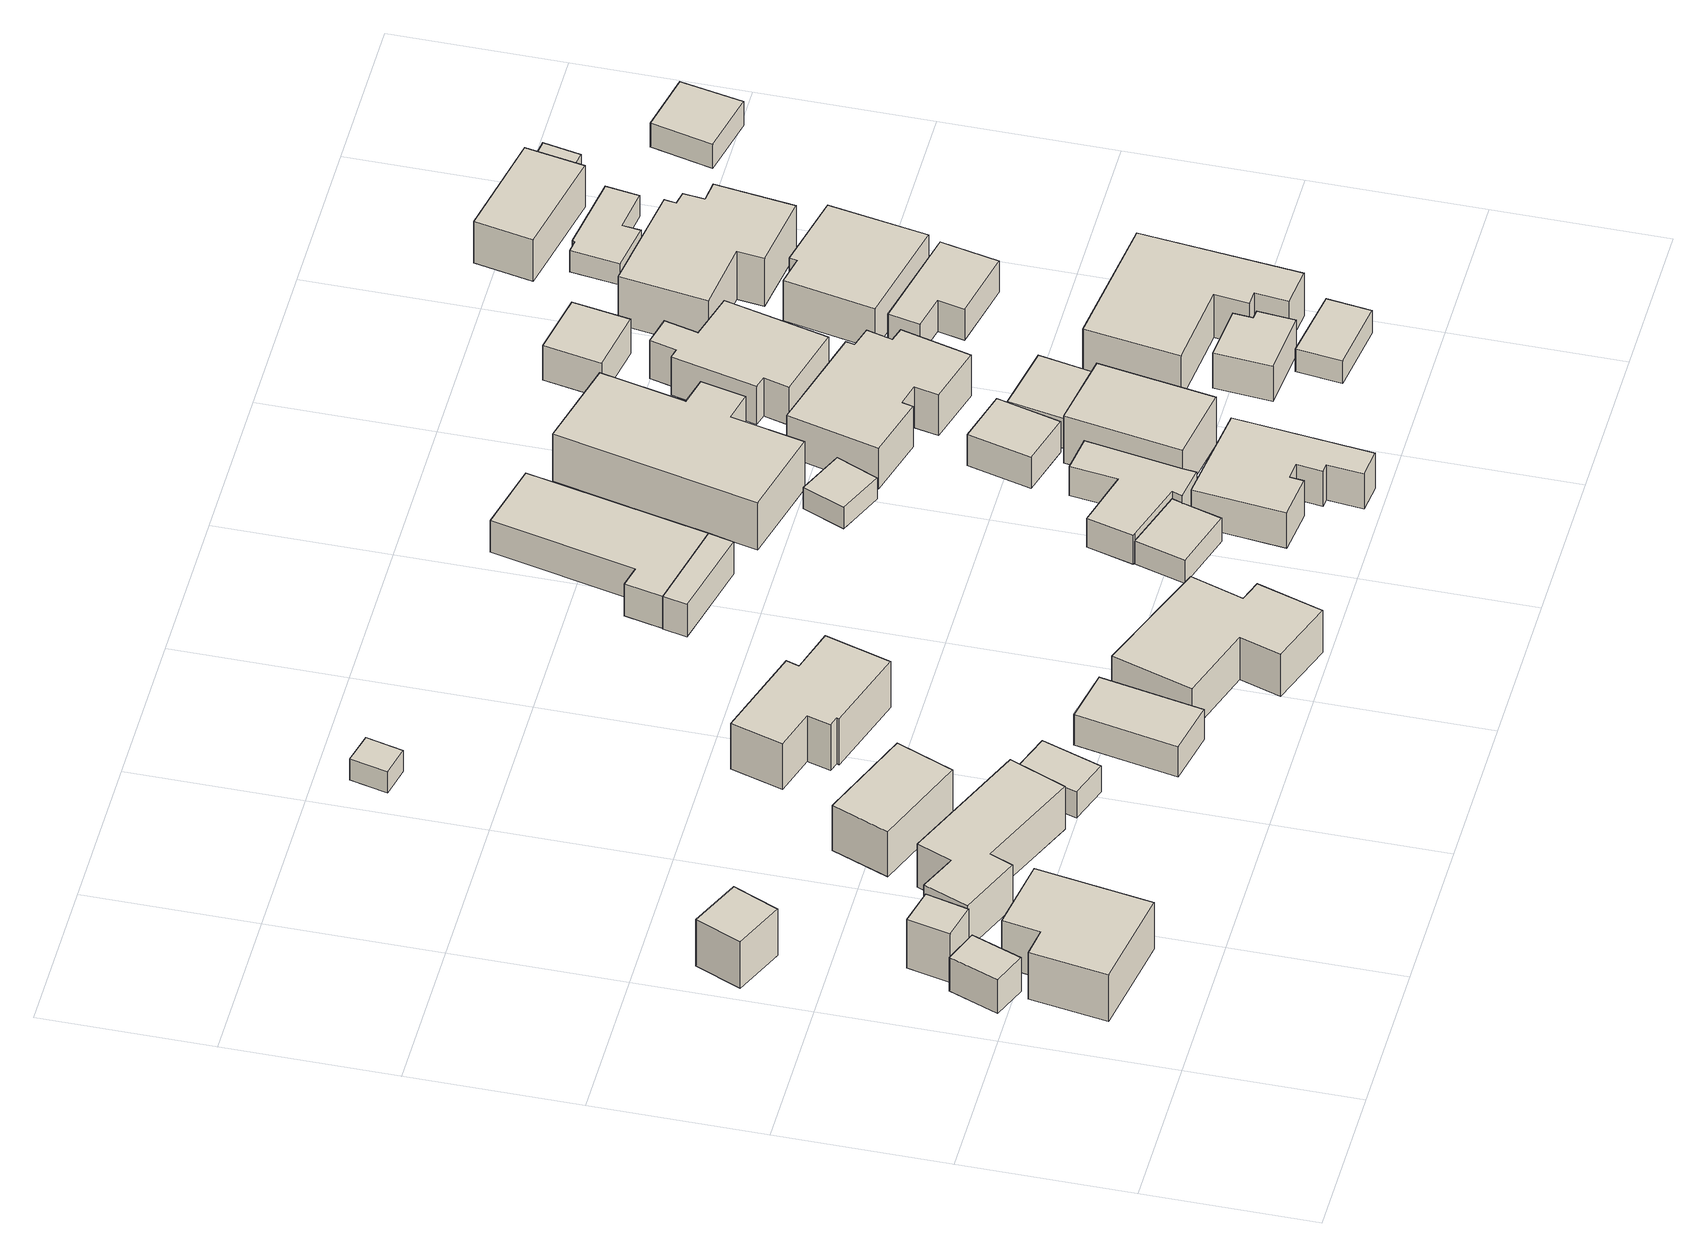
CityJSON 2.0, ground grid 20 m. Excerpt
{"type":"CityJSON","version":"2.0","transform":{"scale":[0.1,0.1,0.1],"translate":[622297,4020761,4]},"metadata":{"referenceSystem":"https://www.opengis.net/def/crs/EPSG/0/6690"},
"CityObjects":{
"building1":{"type":"Building","attributes":{"class":"3001","usage":"411","measuredHeight":5.2,"storeysAboveGround":1,"RiverFloodingRiskAttribute.description":"1","RiverFloodingRiskAttribute.rank":"2","RiverFloodingRiskAttribute.depth":2.83,"RiverFloodingRiskAttribute.adminType":"2","RiverFloodingRiskAttribute.scale":"2","RiverFloodingRiskAttribute.duration":8.5,"BuildingDetailAttribute.buildingStructureType":"601","BuildingDetailAttribute.buildingStructureOrgType":"1","BuildingDetailAttribute.urbanPlanType":"21","BuildingDetailAttribute.districtsAndZonesType":"5","BuildingDetailAttribute.landUseType":"211","BuildingDetailAttribute.orgUsage":"6","BuildingDetailAttribute.specifiedBuildingCoverageRate":60,"BuildingDetailAttribute.specifiedFloorAreaRate":200,"BuildingDetailAttribute.surveyYear":2023,"BuildingIDAttribute.prefecture":"17","BuildingIDAttribute.city":"17206"},"geometry":[{"type":"Solid","lod":"1","boundaries":[[[[0,1,2,3]],[[2,4,5,3]],[[1,6,4,2]],[[0,7,6,1]],[[3,5,7,0]],[[4,6,7,5]]]]}]},
"building2":{"type":"Building","attributes":{"class":"3001","usage":"461","measuredHeight":8.1,"storeysAboveGround":2,"RiverFloodingRiskAttribute.description":"1","RiverFloodingRiskAttribute.rank":"2","RiverFloodingRiskAttribute.depth":2.77,"RiverFloodingRiskAttribute.adminType":"2","RiverFloodingRiskAttribute.scale":"2","RiverFloodingRiskAttribute.duration":8.5,"BuildingDetailAttribute.buildingStructureType":"611","BuildingDetailAttribute.buildingStructureOrgType":"Null","BuildingDetailAttribute.urbanPlanType":"21","BuildingDetailAttribute.districtsAndZonesType":"5","BuildingDetailAttribute.landUseType":"211","BuildingDetailAttribute.orgUsage":"Null","BuildingDetailAttribute.specifiedBuildingCoverageRate":60,"BuildingDetailAttribute.specifiedFloorAreaRate":200,"BuildingDetailAttribute.surveyYear":2023,"BuildingIDAttribute.prefecture":"17","BuildingIDAttribute.city":"17206"},"geometry":[{"type":"Solid","lod":"1","boundaries":[[[[8,9,10,11,12,13]],[[12,14,15,13]],[[11,16,14,12]],[[10,17,16,11]],[[9,18,17,10]],[[8,19,18,9]],[[13,15,19,8]],[[14,16,17,18,19,15]]]]}]},
"building3":{"type":"Building","attributes":{"class":"3001","usage":"461","measuredHeight":7.1,"storeysAboveGround":9999,"RiverFloodingRiskAttribute.description":"1","RiverFloodingRiskAttribute.rank":"2","RiverFloodingRiskAttribute.depth":2.68,"RiverFloodingRiskAttribute.adminType":"2","RiverFloodingRiskAttribute.scale":"2","RiverFloodingRiskAttribute.duration":6.42,"BuildingDetailAttribute.buildingStructureType":"611","BuildingDetailAttribute.buildingStructureOrgType":"Null","BuildingDetailAttribute.urbanPlanType":"21","BuildingDetailAttribute.districtsAndZonesType":"5","BuildingDetailAttribute.landUseType":"211","BuildingDetailAttribute.orgUsage":"Null","BuildingDetailAttribute.specifiedBuildingCoverageRate":60,"BuildingDetailAttribute.specifiedFloorAreaRate":200,"BuildingDetailAttribute.surveyYear":2023,"BuildingIDAttribute.prefecture":"17","BuildingIDAttribute.city":"17206"},"geometry":[{"type":"Solid","lod":"1","boundaries":[[[[20,21,22,23]],[[22,24,25,23]],[[21,26,24,22]],[[20,27,26,21]],[[23,25,27,20]],[[24,26,27,25]]]]}]},
"building4":{"type":"Building","attributes":{"class":"3001","usage":"461","measuredHeight":6.9,"storeysAboveGround":2,"RiverFloodingRiskAttribute.description":"1","RiverFloodingRiskAttribute.rank":"2","RiverFloodingRiskAttribute.depth":1.82,"RiverFloodingRiskAttribute.adminType":"2","RiverFloodingRiskAttribute.scale":"2","RiverFloodingRiskAttribute.duration":6.42,"BuildingDetailAttribute.buildingStructureType":"611","BuildingDetailAttribute.buildingStructureOrgType":"Null","BuildingDetailAttribute.urbanPlanType":"21","BuildingDetailAttribute.districtsAndZonesType":"5","BuildingDetailAttribute.landUseType":"211","BuildingDetailAttribute.orgUsage":"Null","BuildingDetailAttribute.specifiedBuildingCoverageRate":60,"BuildingDetailAttribute.specifiedFloorAreaRate":200,"BuildingDetailAttribute.surveyYear":2023,"BuildingIDAttribute.prefecture":"17","BuildingIDAttribute.city":"17206"},"geometry":[{"type":"Solid","lod":"1","boundaries":[[[[28,29,30,31]],[[30,32,33,31]],[[29,34,32,30]],[[28,35,34,29]],[[31,33,35,28]],[[32,34,35,33]]]]}]},
"building5":{"type":"Building","attributes":{"class":"3001","usage":"411","measuredHeight":7.8,"storeysAboveGround":9999,"RiverFloodingRiskAttribute.description":"1","RiverFloodingRiskAttribute.rank":"2","RiverFloodingRiskAttribute.depth":2.37,"RiverFloodingRiskAttribute.adminType":"2","RiverFloodingRiskAttribute.scale":"2","RiverFloodingRiskAttribute.duration":8,"BuildingDetailAttribute.buildingStructureType":"611","BuildingDetailAttribute.buildingStructureOrgType":"Null","BuildingDetailAttribute.urbanPlanType":"21","BuildingDetailAttribute.districtsAndZonesType":"5","BuildingDetailAttribute.landUseType":"211","BuildingDetailAttribute.orgUsage":"6","BuildingDetailAttribute.specifiedBuildingCoverageRate":60,"BuildingDetailAttribute.specifiedFloorAreaRate":200,"BuildingDetailAttribute.surveyYear":2023,"BuildingIDAttribute.prefecture":"17","BuildingIDAttribute.city":"17206"},"geometry":[{"type":"Solid","lod":"1","boundaries":[[[[36,37,38,39,40,41,42,43]],[[42,44,45,43]],[[41,46,44,42]],[[40,47,46,41]],[[39,48,47,40]],[[38,49,48,39]],[[37,50,49,38]],[[36,51,50,37]],[[43,45,51,36]],[[44,46,47,48,49,50,51,45]]]]}]},
"building6":{"type":"Building","attributes":{"class":"3001","usage":"411","measuredHeight":8.3,"storeysAboveGround":2,"RiverFloodingRiskAttribute.description":"1","RiverFloodingRiskAttribute.rank":"2","RiverFloodingRiskAttribute.depth":1.77,"RiverFloodingRiskAttribute.adminType":"2","RiverFloodingRiskAttribute.scale":"2","RiverFloodingRiskAttribute.duration":6.42,"BuildingDetailAttribute.buildingStructureType":"611","BuildingDetailAttribute.buildingStructureOrgType":"Null","BuildingDetailAttribute.urbanPlanType":"21","BuildingDetailAttribute.districtsAndZonesType":"5","BuildingDetailAttribute.landUseType":"211","BuildingDetailAttribute.orgUsage":"6","BuildingDetailAttribute.specifiedBuildingCoverageRate":60,"BuildingDetailAttribute.specifiedFloorAreaRate":200,"BuildingDetailAttribute.surveyYear":2023,"BuildingIDAttribute.prefecture":"17","BuildingIDAttribute.city":"17206"},"geometry":[{"type":"Solid","lod":"1","boundaries":[[[[52,53,54,55]],[[54,56,57,55]],[[53,58,56,54]],[[52,59,58,53]],[[55,57,59,52]],[[56,58,59,57]]]]}]},
"building7":{"type":"Building","attributes":{"class":"3001","usage":"461","measuredHeight":4,"storeysAboveGround":9999,"RiverFloodingRiskAttribute.description":"1","RiverFloodingRiskAttribute.rank":"2","RiverFloodingRiskAttribute.depth":2.36,"RiverFloodingRiskAttribute.adminType":"2","RiverFloodingRiskAttribute.scale":"2","RiverFloodingRiskAttribute.duration":8,"BuildingDetailAttribute.buildingStructureType":"611","BuildingDetailAttribute.buildingStructureOrgType":"Null","BuildingDetailAttribute.urbanPlanType":"21","BuildingDetailAttribute.districtsAndZonesType":"5","BuildingDetailAttribute.landUseType":"211","BuildingDetailAttribute.orgUsage":"Null","BuildingDetailAttribute.specifiedBuildingCoverageRate":60,"BuildingDetailAttribute.specifiedFloorAreaRate":200,"BuildingDetailAttribute.surveyYear":2023,"BuildingIDAttribute.prefecture":"17","BuildingIDAttribute.city":"17206"},"geometry":[{"type":"Solid","lod":"1","boundaries":[[[[60,61,62,63,64,65]],[[64,66,67,65]],[[63,68,66,64]],[[62,69,68,63]],[[61,70,69,62]],[[60,71,70,61]],[[65,67,71,60]],[[66,68,69,70,71,67]]]]}]},
"building8":{"type":"Building","attributes":{"class":"3003","usage":"461","measuredHeight":-9999,"storeysAboveGround":9999,"BuildingDetailAttribute.buildingStructureType":"611","BuildingDetailAttribute.buildingStructureOrgType":"Null","BuildingDetailAttribute.urbanPlanType":"21","BuildingDetailAttribute.districtsAndZonesType":"5","BuildingDetailAttribute.landUseType":"214","BuildingDetailAttribute.orgUsage":"Null","BuildingDetailAttribute.specifiedBuildingCoverageRate":60,"BuildingDetailAttribute.specifiedFloorAreaRate":200,"BuildingDetailAttribute.surveyYear":2023,"BuildingIDAttribute.prefecture":"17","BuildingIDAttribute.city":"17206"},"geometry":[{"type":"Solid","lod":"1","boundaries":[[[[72,73,74,75]],[[74,76,77,75]],[[73,78,76,74]],[[72,79,78,73]],[[75,77,79,72]],[[76,78,79,77]]]]}]},
"building9":{"type":"Building","attributes":{"class":"3001","usage":"451","measuredHeight":5.3,"storeysAboveGround":1,"RiverFloodingRiskAttribute.description":"1","RiverFloodingRiskAttribute.rank":"2","RiverFloodingRiskAttribute.depth":2.54,"RiverFloodingRiskAttribute.adminType":"2","RiverFloodingRiskAttribute.scale":"2","RiverFloodingRiskAttribute.duration":8,"BuildingDetailAttribute.buildingStructureType":"601","BuildingDetailAttribute.buildingStructureOrgType":"1","BuildingDetailAttribute.urbanPlanType":"21","BuildingDetailAttribute.districtsAndZonesType":"5","BuildingDetailAttribute.landUseType":"211","BuildingDetailAttribute.orgUsage":"20","BuildingDetailAttribute.specifiedBuildingCoverageRate":60,"BuildingDetailAttribute.specifiedFloorAreaRate":200,"BuildingDetailAttribute.surveyYear":2023,"BuildingIDAttribute.prefecture":"17","BuildingIDAttribute.city":"17206"},"geometry":[{"type":"Solid","lod":"1","boundaries":[[[[80,81,82,83]],[[82,84,85,83]],[[81,86,84,82]],[[80,87,86,81]],[[83,85,87,80]],[[84,86,87,85]]]]}]},
"building10":{"type":"Building","attributes":{"class":"3001","usage":"411","measuredHeight":7.4,"storeysAboveGround":9999,"RiverFloodingRiskAttribute.description":"1","RiverFloodingRiskAttribute.rank":"2","RiverFloodingRiskAttribute.depth":1.28,"RiverFloodingRiskAttribute.adminType":"2","RiverFloodingRiskAttribute.scale":"2","RiverFloodingRiskAttribute.duration":5.17,"BuildingDetailAttribute.buildingStructureType":"611","BuildingDetailAttribute.buildingStructureOrgType":"Null","BuildingDetailAttribute.urbanPlanType":"21","BuildingDetailAttribute.districtsAndZonesType":"5","BuildingDetailAttribute.landUseType":"211","BuildingDetailAttribute.orgUsage":"6","BuildingDetailAttribute.specifiedBuildingCoverageRate":60,"BuildingDetailAttribute.specifiedFloorAreaRate":200,"BuildingDetailAttribute.surveyYear":2023,"BuildingIDAttribute.prefecture":"17","BuildingIDAttribute.city":"17206"},"geometry":[{"type":"Solid","lod":"1","boundaries":[[[[88,89,90,91,92,93,94,95,96,97]],[[96,98,99,97]],[[95,100,98,96]],[[94,101,100,95]],[[93,102,101,94]],[[92,103,102,93]],[[91,104,103,92]],[[90,105,104,91]],[[89,106,105,90]],[[88,107,106,89]],[[97,99,107,88]],[[98,100,101,102,103,104,105,106,107,99]]]]}]},
"building11":{"type":"Building","attributes":{"class":"3001","usage":"411","measuredHeight":8.2,"storeysAboveGround":2,"RiverFloodingRiskAttribute.description":"1","RiverFloodingRiskAttribute.rank":"2","RiverFloodingRiskAttribute.depth":2.51,"RiverFloodingRiskAttribute.adminType":"2","RiverFloodingRiskAttribute.scale":"2","RiverFloodingRiskAttribute.duration":10.33,"BuildingDetailAttribute.buildingStructureType":"601","BuildingDetailAttribute.buildingStructureOrgType":"1","BuildingDetailAttribute.urbanPlanType":"21","BuildingDetailAttribute.districtsAndZonesType":"5","BuildingDetailAttribute.landUseType":"211","BuildingDetailAttribute.orgUsage":"6","BuildingDetailAttribute.specifiedBuildingCoverageRate":60,"BuildingDetailAttribute.specifiedFloorAreaRate":200,"BuildingDetailAttribute.surveyYear":2023,"BuildingIDAttribute.prefecture":"17","BuildingIDAttribute.city":"17206"},"geometry":[{"type":"Solid","lod":"1","boundaries":[[[[108,109,110,111,112,113,114,115]],[[114,116,117,115]],[[113,118,116,114]],[[112,119,118,113]],[[111,120,119,112]],[[110,121,120,111]],[[109,122,121,110]],[[108,123,122,109]],[[115,117,123,108]],[[116,118,119,120,121,122,123,117]]]]}]},
"building12":{"type":"Building","attributes":{"class":"3003","usage":"461","measuredHeight":5,"storeysAboveGround":9999,"RiverFloodingRiskAttribute.description":"1","RiverFloodingRiskAttribute.rank":"2","RiverFloodingRiskAttribute.depth":0.73,"RiverFloodingRiskAttribute.adminType":"2","RiverFloodingRiskAttribute.scale":"2","RiverFloodingRiskAttribute.duration":3.83,"BuildingDetailAttribute.buildingStructureType":"611","BuildingDetailAttribute.buildingStructureOrgType":"Null","BuildingDetailAttribute.urbanPlanType":"21","BuildingDetailAttribute.districtsAndZonesType":"5","BuildingDetailAttribute.landUseType":"214","BuildingDetailAttribute.orgUsage":"Null","BuildingDetailAttribute.specifiedBuildingCoverageRate":60,"BuildingDetailAttribute.specifiedFloorAreaRate":200,"BuildingDetailAttribute.surveyYear":2023,"BuildingIDAttribute.prefecture":"17","BuildingIDAttribute.city":"17206"},"geometry":[{"type":"Solid","lod":"1","boundaries":[[[[124,125,126,127]],[[126,128,129,127]],[[125,130,128,126]],[[124,131,130,125]],[[127,129,131,124]],[[128,130,131,129]]]]}]},
"building13":{"type":"Building","attributes":{"class":"3001","usage":"461","measuredHeight":4.8,"storeysAboveGround":9999,"RiverFloodingRiskAttribute.description":"1","RiverFloodingRiskAttribute.rank":"2","RiverFloodingRiskAttribute.depth":0.5,"RiverFloodingRiskAttribute.adminType":"2","RiverFloodingRiskAttribute.scale":"2","RiverFloodingRiskAttribute.duration":0,"BuildingDetailAttribute.buildingStructureType":"611","BuildingDetailAttribute.buildingStructureOrgType":"Null","BuildingDetailAttribute.urbanPlanType":"21","BuildingDetailAttribute.districtsAndZonesType":"5","BuildingDetailAttribute.landUseType":"214","BuildingDetailAttribute.orgUsage":"Null","BuildingDetailAttribute.specifiedBuildingCoverageRate":60,"BuildingDetailAttribute.specifiedFloorAreaRate":200,"BuildingDetailAttribute.surveyYear":2023,"BuildingIDAttribute.prefecture":"17","BuildingIDAttribute.city":"17206"},"geometry":[{"type":"Solid","lod":"1","boundaries":[[[[132,133,134,135,136,137]],[[136,138,139,137]],[[135,140,138,136]],[[134,141,140,135]],[[133,128,141,134]],[[132,129,128,133]],[[137,139,129,132]],[[138,140,141,128,129,139]]]]}]},
"building14":{"type":"Building","attributes":{"class":"3001","usage":"461","measuredHeight":3.9,"storeysAboveGround":9999,"RiverFloodingRiskAttribute.description":"1","RiverFloodingRiskAttribute.rank":"2","RiverFloodingRiskAttribute.depth":2.24,"RiverFloodingRiskAttribute.adminType":"2","RiverFloodingRiskAttribute.scale":"2","RiverFloodingRiskAttribute.duration":6.83,"BuildingDetailAttribute.buildingStructureType":"611","BuildingDetailAttribute.buildingStructureOrgType":"Null","BuildingDetailAttribute.urbanPlanType":"21","BuildingDetailAttribute.districtsAndZonesType":"5","BuildingDetailAttribute.landUseType":"211","BuildingDetailAttribute.orgUsage":"Null","BuildingDetailAttribute.specifiedBuildingCoverageRate":60,"BuildingDetailAttribute.specifiedFloorAreaRate":200,"BuildingDetailAttribute.surveyYear":2023,"BuildingIDAttribute.prefecture":"17","BuildingIDAttribute.city":"17206"},"geometry":[{"type":"Solid","lod":"1","boundaries":[[[[142,143,144,145,146]],[[145,147,148,146]],[[144,149,147,145]],[[143,150,149,144]],[[142,151,150,143]],[[146,148,151,142]],[[147,149,150,151,148]]]]}]},
"building15":{"type":"Building","attributes":{"class":"3001","usage":"461","measuredHeight":4.6,"storeysAboveGround":9999,"RiverFloodingRiskAttribute.description":"1","RiverFloodingRiskAttribute.rank":"2","RiverFloodingRiskAttribute.depth":2.02,"RiverFloodingRiskAttribute.adminType":"2","RiverFloodingRiskAttribute.scale":"2","RiverFloodingRiskAttribute.duration":6.83,"BuildingDetailAttribute.buildingStructureType":"611","BuildingDetailAttribute.buildingStructureOrgType":"Null","BuildingDetailAttribute.urbanPlanType":"21","BuildingDetailAttribute.districtsAndZonesType":"5","BuildingDetailAttribute.landUseType":"211","BuildingDetailAttribute.orgUsage":"Null","BuildingDetailAttribute.specifiedBuildingCoverageRate":60,"BuildingDetailAttribute.specifiedFloorAreaRate":200,"BuildingDetailAttribute.surveyYear":2023,"BuildingIDAttribute.prefecture":"17","BuildingIDAttribute.city":"17206"},"geometry":[{"type":"Solid","lod":"1","boundaries":[[[[152,153,154,155,156,157,158,159,160,161]],[[160,162,163,161]],[[159,164,162,160]],[[158,165,164,159]],[[157,166,165,158]],[[156,167,166,157]],[[155,168,167,156]],[[154,169,168,155]],[[153,170,169,154]],[[152,171,170,153]],[[161,163,171,152]],[[162,164,165,166,167,168,169,170,171,163]]]]}]},
"building16":{"type":"Building","attributes":{"class":"3001","usage":"411","measuredHeight":8.1,"storeysAboveGround":2,"RiverFloodingRiskAttribute.description":"1","RiverFloodingRiskAttribute.rank":"2","RiverFloodingRiskAttribute.depth":2.12,"RiverFloodingRiskAttribute.adminType":"2","RiverFloodingRiskAttribute.scale":"2","RiverFloodingRiskAttribute.duration":6.92,"BuildingDetailAttribute.buildingStructureType":"601","BuildingDetailAttribute.buildingStructureOrgType":"1","BuildingDetailAttribute.urbanPlanType":"21","BuildingDetailAttribute.districtsAndZonesType":"5","BuildingDetailAttribute.landUseType":"211","BuildingDetailAttribute.orgUsage":"6","BuildingDetailAttribute.specifiedBuildingCoverageRate":60,"BuildingDetailAttribute.specifiedFloorAreaRate":200,"BuildingDetailAttribute.surveyYear":2023,"BuildingIDAttribute.prefecture":"17","BuildingIDAttribute.city":"17206"},"geometry":[{"type":"Solid","lod":"1","boundaries":[[[[172,173,174,175,176,177,178,179,180,181]],[[180,182,183,181]],[[179,184,182,180]],[[178,185,184,179]],[[177,186,185,178]],[[176,187,186,177]],[[175,188,187,176]],[[174,189,188,175]],[[173,190,189,174]],[[172,191,190,173]],[[181,183,191,172]],[[182,184,185,186,187,188,189,190,191,183]]]]}]},
"building17":{"type":"Building","attributes":{"class":"3003","usage":"461","measuredHeight":3.1,"storeysAboveGround":9999,"RiverFloodingRiskAttribute.description":"1","RiverFloodingRiskAttribute.rank":"2","RiverFloodingRiskAttribute.depth":1.4,"RiverFloodingRiskAttribute.adminType":"2","RiverFloodingRiskAttribute.scale":"2","RiverFloodingRiskAttribute.duration":3.83,"BuildingDetailAttribute.buildingStructureType":"611","BuildingDetailAttribute.buildingStructureOrgType":"Null","BuildingDetailAttribute.urbanPlanType":"21","BuildingDetailAttribute.districtsAndZonesType":"5","BuildingDetailAttribute.landUseType":"211","BuildingDetailAttribute.orgUsage":"Null","BuildingDetailAttribute.specifiedBuildingCoverageRate":60,"BuildingDetailAttribute.specifiedFloorAreaRate":200,"BuildingDetailAttribute.surveyYear":2023,"BuildingIDAttribute.prefecture":"17","BuildingIDAttribute.city":"17206"},"geometry":[{"type":"Solid","lod":"1","boundaries":[[[[192,193,194,195]],[[194,196,197,195]],[[193,198,196,194]],[[192,199,198,193]],[[195,197,199,192]],[[196,198,199,197]]]]}]},
"building18":{"type":"Building","attributes":{"class":"3001","usage":"411","measuredHeight":7.9,"storeysAboveGround":2,"RiverFloodingRiskAttribute.description":"1","RiverFloodingRiskAttribute.rank":"2","RiverFloodingRiskAttribute.depth":0.9,"RiverFloodingRiskAttribute.adminType":"2","RiverFloodingRiskAttribute.scale":"2","RiverFloodingRiskAttribute.duration":0,"BuildingDetailAttribute.buildingStructureType":"601","BuildingDetailAttribute.buildingStructureOrgType":"1","BuildingDetailAttribute.urbanPlanType":"21","BuildingDetailAttribute.districtsAndZonesType":"5","BuildingDetailAttribute.landUseType":"211","BuildingDetailAttribute.orgUsage":"6","BuildingDetailAttribute.specifiedBuildingCoverageRate":60,"BuildingDetailAttribute.specifiedFloorAreaRate":200,"BuildingDetailAttribute.surveyYear":2023,"BuildingIDAttribute.prefecture":"17","BuildingIDAttribute.city":"17206"},"geometry":[{"type":"Solid","lod":"1","boundaries":[[[[200,201,202,203,204,205,206,207]],[[206,208,209,207]],[[205,210,208,206]],[[204,211,210,205]],[[203,212,211,204]],[[202,213,212,203]],[[201,214,213,202]],[[200,215,214,201]],[[207,209,215,200]],[[208,210,211,212,213,214,215,209]]]]}]},
"building19":{"type":"Building","attributes":{"class":"3001","usage":"411","measuredHeight":5.2,"storeysAboveGround":9999,"RiverFloodingRiskAttribute.description":"1","RiverFloodingRiskAttribute.rank":"2","RiverFloodingRiskAttribute.depth":1.63,"RiverFloodingRiskAttribute.adminType":"2","RiverFloodingRiskAttribute.scale":"2","RiverFloodingRiskAttribute.duration":5.42,"BuildingDetailAttribute.buildingStructureType":"611","BuildingDetailAttribute.buildingStructureOrgType":"Null","BuildingDetailAttribute.urbanPlanType":"21","BuildingDetailAttribute.districtsAndZonesType":"5","BuildingDetailAttribute.landUseType":"211","BuildingDetailAttribute.orgUsage":"6","BuildingDetailAttribute.specifiedBuildingCoverageRate":60,"BuildingDetailAttribute.specifiedFloorAreaRate":200,"BuildingDetailAttribute.surveyYear":2023,"BuildingIDAttribute.prefecture":"17","BuildingIDAttribute.city":"17206"},"geometry":[{"type":"Solid","lod":"1","boundaries":[[[[216,217,218,219]],[[218,220,221,219]],[[217,222,220,218]],[[216,223,222,217]],[[219,221,223,216]],[[220,222,223,221]]]]}]},
"building20":{"type":"Building","attributes":{"class":"3001","usage":"411","measuredHeight":7.6,"storeysAboveGround":9999,"RiverFloodingRiskAttribute.description":"1","RiverFloodingRiskAttribute.rank":"2","RiverFloodingRiskAttribute.depth":1.98,"RiverFloodingRiskAttribute.adminType":"2","RiverFloodingRiskAttribute.scale":"2","RiverFloodingRiskAttribute.duration":6.92,"BuildingDetailAttribute.buildingStructureType":"611","BuildingDetailAttribute.buildingStructureOrgType":"Null","BuildingDetailAttribute.urbanPlanType":"21","BuildingDetailAttribute.districtsAndZonesType":"5","BuildingDetailAttribute.landUseType":"211","BuildingDetailAttribute.orgUsage":"6","BuildingDetailAttribute.specifiedBuildingCoverageRate":60,"BuildingDetailAttribute.specifiedFloorAreaRate":200,"BuildingDetailAttribute.surveyYear":2023,"BuildingIDAttribute.prefecture":"17","BuildingIDAttribute.city":"17206"},"geometry":[{"type":"Solid","lod":"1","boundaries":[[[[224,225,226,227]],[[226,228,229,227]],[[225,230,228,226]],[[224,231,230,225]],[[227,229,231,224]],[[228,230,231,229]]]]}]},
"building21":{"type":"Building","attributes":{"class":"3001","usage":"411","measuredHeight":7.7,"storeysAboveGround":2,"RiverFloodingRiskAttribute.description":"1","RiverFloodingRiskAttribute.rank":"2","RiverFloodingRiskAttribute.depth":1.49,"RiverFloodingRiskAttribute.adminType":"2","RiverFloodingRiskAttribute.scale":"2","RiverFloodingRiskAttribute.duration":5.42,"BuildingDetailAttribute.buildingStructureType":"601","BuildingDetailAttribute.buildingStructureOrgType":"1","BuildingDetailAttribute.urbanPlanType":"21","BuildingDetailAttribute.districtsAndZonesType":"5","BuildingDetailAttribute.landUseType":"211","BuildingDetailAttribute.orgUsage":"6","BuildingDetailAttribute.specifiedBuildingCoverageRate":60,"BuildingDetailAttribute.specifiedFloorAreaRate":200,"BuildingDetailAttribute.surveyYear":2023,"BuildingIDAttribute.prefecture":"17","BuildingIDAttribute.city":"17206"},"geometry":[{"type":"Solid","lod":"1","boundaries":[[[[232,233,234,235,236,237,238,239,240,241,242,243]],[[242,244,245,243]],[[241,246,244,242]],[[240,247,246,241]],[[239,248,247,240]],[[238,249,248,239]],[[237,250,249,238]],[[236,251,250,237]],[[235,252,251,236]],[[234,253,252,235]],[[233,254,253,234]],[[232,255,254,233]],[[243,245,255,232]],[[244,246,247,248,249,250,251,252,253,254,255,245]]]]}]},
"building22":{"type":"Building","attributes":{"class":"3003","usage":"461","measuredHeight":4.4,"storeysAboveGround":9999,"RiverFloodingRiskAttribute.description":"1","RiverFloodingRiskAttribute.rank":"2","RiverFloodingRiskAttribute.depth":1.81,"RiverFloodingRiskAttribute.adminType":"2","RiverFloodingRiskAttribute.scale":"2","RiverFloodingRiskAttribute.duration":5.42,"BuildingDetailAttribute.buildingStructureType":"611","BuildingDetailAttribute.buildingStructureOrgType":"Null","BuildingDetailAttribute.urbanPlanType":"21","BuildingDetailAttribute.districtsAndZonesType":"5","BuildingDetailAttribute.landUseType":"211","BuildingDetailAttribute.orgUsage":"Null","BuildingDetailAttribute.specifiedBuildingCoverageRate":60,"BuildingDetailAttribute.specifiedFloorAreaRate":200,"BuildingDetailAttribute.surveyYear":2023,"BuildingIDAttribute.prefecture":"17","BuildingIDAttribute.city":"17206"},"geometry":[{"type":"Solid","lod":"1","boundaries":[[[[256,257,258,259]],[[258,260,261,259]],[[257,262,260,258]],[[256,263,262,257]],[[259,261,263,256]],[[260,262,263,261]]]]}]},
"building23":{"type":"Building","attributes":{"class":"3001","usage":"461","measuredHeight":5.6,"storeysAboveGround":2,"RiverFloodingRiskAttribute.description":"1","RiverFloodingRiskAttribute.rank":"2","RiverFloodingRiskAttribute.depth":2.08,"RiverFloodingRiskAttribute.adminType":"2","RiverFloodingRiskAttribute.scale":"2","RiverFloodingRiskAttribute.duration":6.92,"BuildingDetailAttribute.buildingStructureType":"611","BuildingDetailAttribute.buildingStructureOrgType":"Null","BuildingDetailAttribute.urbanPlanType":"21","BuildingDetailAttribute.districtsAndZonesType":"5","BuildingDetailAttribute.landUseType":"211","BuildingDetailAttribute.orgUsage":"Null","BuildingDetailAttribute.specifiedBuildingCoverageRate":60,"BuildingDetailAttribute.specifiedFloorAreaRate":200,"BuildingDetailAttribute.surveyYear":2023,"BuildingIDAttribute.prefecture":"17","BuildingIDAttribute.city":"17206"},"geometry":[{"type":"Solid","lod":"1","boundaries":[[[[264,265,266,267,268,269]],[[268,270,271,269]],[[267,272,270,268]],[[266,273,272,267]],[[265,274,273,266]],[[264,275,274,265]],[[269,271,275,264]],[[270,272,273,274,275,271]]]]}]},
"building24":{"type":"Building","attributes":{"class":"3001","usage":"411","measuredHeight":7.1,"storeysAboveGround":2,"RiverFloodingRiskAttribute.description":"1","RiverFloodingRiskAttribute.rank":"2","RiverFloodingRiskAttribute.depth":1.04,"RiverFloodingRiskAttribute.adminType":"2","RiverFloodingRiskAttribute.scale":"2","RiverFloodingRiskAttribute.duration":4.67,"BuildingDetailAttribute.buildingStructureType":"601","BuildingDetailAttribute.buildingStructureOrgType":"1","BuildingDetailAttribute.urbanPlanType":"21","BuildingDetailAttribute.districtsAndZonesType":"5","BuildingDetailAttribute.landUseType":"211","BuildingDetailAttribute.orgUsage":"6","BuildingDetailAttribute.specifiedBuildingCoverageRate":60,"BuildingDetailAttribute.specifiedFloorAreaRate":200,"BuildingDetailAttribute.surveyYear":2023,"BuildingIDAttribute.prefecture":"17","BuildingIDAttribute.city":"17206"},"geometry":[{"type":"Solid","lod":"1","boundaries":[[[[276,277,278,279,280,281,282,283,284,285]],[[284,286,287,285]],[[283,288,286,284]],[[282,289,288,283]],[[281,290,289,282]],[[280,291,290,281]],[[279,292,291,280]],[[278,293,292,279]],[[277,294,293,278]],[[276,295,294,277]],[[285,287,295,276]],[[286,288,289,290,291,292,293,294,295,287]]]]}]},
"building25":{"type":"Building","attributes":{"class":"3003","usage":"411","measuredHeight":3.6,"storeysAboveGround":9999,"RiverFloodingRiskAttribute.description":"1","RiverFloodingRiskAttribute.rank":"2","RiverFloodingRiskAttribute.depth":2.49,"RiverFloodingRiskAttribute.adminType":"2","RiverFloodingRiskAttribute.scale":"2","RiverFloodingRiskAttribute.duration":7.33,"BuildingDetailAttribute.buildingStructureType":"611","BuildingDetailAttribute.buildingStructureOrgType":"Null","BuildingDetailAttribute.urbanPlanType":"21","BuildingDetailAttribute.districtsAndZonesType":"5","BuildingDetailAttribute.landUseType":"263","BuildingDetailAttribute.orgUsage":"6","BuildingDetailAttribute.specifiedBuildingCoverageRate":60,"BuildingDetailAttribute.specifiedFloorAreaRate":200,"BuildingDetailAttribute.surveyYear":2023,"BuildingIDAttribute.prefecture":"17","BuildingIDAttribute.city":"17206"},"geometry":[{"type":"Solid","lod":"1","boundaries":[[[[296,297,298,299]],[[298,300,301,299]],[[297,302,300,298]],[[296,303,302,297]],[[299,301,303,296]],[[300,302,303,301]]]]}]},
"building26":{"type":"Building","attributes":{"class":"3001","usage":"411","measuredHeight":6.3,"storeysAboveGround":2,"RiverFloodingRiskAttribute.description":"1","RiverFloodingRiskAttribute.rank":"2","RiverFloodingRiskAttribute.depth":0.9,"RiverFloodingRiskAttribute.adminType":"2","RiverFloodingRiskAttribute.scale":"2","RiverFloodingRiskAttribute.duration":2.5,"BuildingDetailAttribute.buildingStructureType":"601","BuildingDetailAttribute.buildingStructureOrgType":"1","BuildingDetailAttribute.urbanPlanType":"21","BuildingDetailAttribute.districtsAndZonesType":"5","BuildingDetailAttribute.landUseType":"211","BuildingDetailAttribute.orgUsage":"6","BuildingDetailAttribute.specifiedBuildingCoverageRate":60,"BuildingDetailAttribute.specifiedFloorAreaRate":200,"BuildingDetailAttribute.surveyYear":2023,"BuildingIDAttribute.prefecture":"17","BuildingIDAttribute.city":"17206"},"geometry":[{"type":"Solid","lod":"1","boundaries":[[[[304,305,306,307]],[[306,308,309,307]],[[305,310,308,306]],[[304,311,310,305]],[[307,309,311,304]],[[308,310,311,309]]]]}]},
"building27":{"type":"Building","attributes":{"class":"3001","usage":"411","measuredHeight":8.5,"storeysAboveGround":2,"RiverFloodingRiskAttribute.description":"1","RiverFloodingRiskAttribute.rank":"2","RiverFloodingRiskAttribute.depth":1.98,"RiverFloodingRiskAttribute.adminType":"2","RiverFloodingRiskAttribute.scale":"2","RiverFloodingRiskAttribute.duration":7.33,"BuildingDetailAttribute.buildingStructureType":"601","BuildingDetailAttribute.buildingStructureOrgType":"1","BuildingDetailAttribute.urbanPlanType":"21","BuildingDetailAttribute.districtsAndZonesType":"5","BuildingDetailAttribute.landUseType":"211","BuildingDetailAttribute.orgUsage":"6","BuildingDetailAttribute.specifiedBuildingCoverageRate":60,"BuildingDetailAttribute.specifiedFloorAreaRate":200,"BuildingDetailAttribute.surveyYear":2023,"BuildingIDAttribute.prefecture":"17","BuildingIDAttribute.city":"17206"},"geometry":[{"type":"Solid","lod":"1","boundaries":[[[[312,313,314,315,316,317,318,319]],[[318,320,321,319]],[[317,322,320,318]],[[316,323,322,317]],[[315,324,323,316]],[[314,325,324,315]],[[313,326,325,314]],[[312,327,326,313]],[[319,321,327,312]],[[320,322,323,324,325,326,327,321]]]]}]},
"building28":{"type":"Building","attributes":{"class":"3001","usage":"461","measuredHeight":5.3,"storeysAboveGround":2,"RiverFloodingRiskAttribute.description":"1","RiverFloodingRiskAttribute.rank":"2","RiverFloodingRiskAttribute.depth":1.8,"RiverFloodingRiskAttribute.adminType":"2","RiverFloodingRiskAttribute.scale":"2","RiverFloodingRiskAttribute.duration":5.42,"BuildingDetailAttribute.buildingStructureType":"611","BuildingDetailAttribute.buildingStructureOrgType":"Null","BuildingDetailAttribute.urbanPlanType":"21","BuildingDetailAttribute.districtsAndZonesType":"5","BuildingDetailAttribute.landUseType":"211","BuildingDetailAttribute.orgUsage":"Null","BuildingDetailAttribute.specifiedBuildingCoverageRate":60,"BuildingDetailAttribute.specifiedFloorAreaRate":200,"BuildingDetailAttribute.surveyYear":2023,"BuildingIDAttribute.prefecture":"17","BuildingIDAttribute.city":"17206"},"geometry":[{"type":"Solid","lod":"1","boundaries":[[[[328,329,330,331,332,333]],[[332,334,335,333]],[[331,336,334,332]],[[330,337,336,331]],[[329,338,337,330]],[[328,339,338,329]],[[333,335,339,328]],[[334,336,337,338,339,335]]]]}]},
"building29":{"type":"Building","attributes":{"class":"3001","usage":"441","measuredHeight":7.1,"storeysAboveGround":2,"RiverFloodingRiskAttribute.description":"1","RiverFloodingRiskAttribute.rank":"2","RiverFloodingRiskAttribute.depth":1.45,"RiverFloodingRiskAttribute.adminType":"2","RiverFloodingRiskAttribute.scale":"2","RiverFloodingRiskAttribute.duration":4.67,"BuildingDetailAttribute.buildingStructureType":"601","BuildingDetailAttribute.buildingStructureOrgType":"1","BuildingDetailAttribute.urbanPlanType":"21","BuildingDetailAttribute.districtsAndZonesType":"5","BuildingDetailAttribute.landUseType":"213","BuildingDetailAttribute.orgUsage":"18","BuildingDetailAttribute.specifiedBuildingCoverageRate":60,"BuildingDetailAttribute.specifiedFloorAreaRate":200,"BuildingDetailAttribute.surveyYear":2023,"BuildingIDAttribute.prefecture":"17","BuildingIDAttribute.city":"17206"},"geometry":[{"type":"Solid","lod":"1","boundaries":[[[[340,341,342,343,344,345]],[[344,346,347,345]],[[343,348,346,344]],[[342,349,348,343]],[[341,350,349,342]],[[340,351,350,341]],[[345,347,351,340]],[[346,348,349,350,351,347]]]]}]},
"building30":{"type":"Building","attributes":{"class":"3001","usage":"411","measuredHeight":8.9,"storeysAboveGround":2,"RiverFloodingRiskAttribute.description":"1","RiverFloodingRiskAttribute.rank":"2","RiverFloodingRiskAttribute.depth":1.02,"RiverFloodingRiskAttribute.adminType":"2","RiverFloodingRiskAttribute.scale":"2","RiverFloodingRiskAttribute.duration":2.5,"BuildingDetailAttribute.buildingStructureType":"601","BuildingDetailAttribute.buildingStructureOrgType":"1","BuildingDetailAttribute.urbanPlanType":"21","BuildingDetailAttribute.districtsAndZonesType":"5","BuildingDetailAttribute.landUseType":"211","BuildingDetailAttribute.orgUsage":"6","BuildingDetailAttribute.specifiedBuildingCoverageRate":60,"BuildingDetailAttribute.specifiedFloorAreaRate":200,"BuildingDetailAttribute.surveyYear":2023,"BuildingIDAttribute.prefecture":"17","BuildingIDAttribute.city":"17206"},"geometry":[{"type":"Solid","lod":"1","boundaries":[[[[352,353,354,355,356,357,358,359,360,361]],[[360,362,363,361]],[[359,364,362,360]],[[358,365,364,359]],[[357,366,365,358]],[[356,367,366,357]],[[355,368,367,356]],[[354,369,368,355]],[[353,370,369,354]],[[352,371,370,353]],[[361,363,371,352]],[[362,364,365,366,367,368,369,370,371,363]]]]}]},
"building31":{"type":"Building","attributes":{"class":"3001","usage":"411","measuredHeight":3.4,"storeysAboveGround":9999,"RiverFloodingRiskAttribute.description":"1","RiverFloodingRiskAttribute.rank":"2","RiverFloodingRiskAttribute.depth":0.79,"RiverFloodingRiskAttribute.adminType":"2","RiverFloodingRiskAttribute.scale":"2","RiverFloodingRiskAttribute.duration":2.5,"BuildingDetailAttribute.buildingStructureType":"611","BuildingDetailAttribute.buildingStructureOrgType":"Null","BuildingDetailAttribute.urbanPlanType":"21","BuildingDetailAttribute.districtsAndZonesType":"5","BuildingDetailAttribute.landUseType":"211","BuildingDetailAttribute.orgUsage":"6","BuildingDetailAttribute.specifiedBuildingCoverageRate":60,"BuildingDetailAttribute.specifiedFloorAreaRate":200,"BuildingDetailAttribute.surveyYear":2023,"BuildingIDAttribute.prefecture":"17","BuildingIDAttribute.city":"17206"},"geometry":[{"type":"Solid","lod":"1","boundaries":[[[[372,373,374,375,376,377,378,379]],[[378,380,381,379]],[[377,382,380,378]],[[376,383,382,377]],[[375,384,383,376]],[[374,385,384,375]],[[373,386,385,374]],[[372,387,386,373]],[[379,381,387,372]],[[380,382,383,384,385,386,387,381]]]]}]},
"building32":{"type":"Building","attributes":{"class":"3001","usage":"411","measuredHeight":6.5,"storeysAboveGround":1,"RiverFloodingRiskAttribute.description":"1","RiverFloodingRiskAttribute.rank":"2","RiverFloodingRiskAttribute.depth":0.51,"RiverFloodingRiskAttribute.adminType":"2","RiverFloodingRiskAttribute.scale":"2","RiverFloodingRiskAttribute.duration":2.58,"BuildingDetailAttribute.buildingStructureType":"601","BuildingDetailAttribute.buildingStructureOrgType":"1","BuildingDetailAttribute.urbanPlanType":"21","BuildingDetailAttribute.districtsAndZonesType":"5","BuildingDetailAttribute.landUseType":"211","BuildingDetailAttribute.orgUsage":"6","BuildingDetailAttribute.specifiedBuildingCoverageRate":60,"BuildingDetailAttribute.specifiedFloorAreaRate":200,"BuildingDetailAttribute.surveyYear":2023,"BuildingIDAttribute.prefecture":"17","BuildingIDAttribute.city":"17206"},"geometry":[{"type":"Solid","lod":"1","boundaries":[[[[388,389,390,391]],[[390,392,393,391]],[[389,394,392,390]],[[388,395,394,389]],[[391,393,395,388]],[[392,394,395,393]]]]}]},
"building33":{"type":"Building","attributes":{"class":"3001","usage":"461","measuredHeight":4.3,"storeysAboveGround":9999,"RiverFloodingRiskAttribute.description":"1","RiverFloodingRiskAttribute.rank":"1","RiverFloodingRiskAttribute.depth":0.49,"RiverFloodingRiskAttribute.adminType":"2","RiverFloodingRiskAttribute.scale":"2","RiverFloodingRiskAttribute.duration":2.58,"BuildingDetailAttribute.buildingStructureType":"611","BuildingDetailAttribute.buildingStructureOrgType":"Null","BuildingDetailAttribute.urbanPlanType":"21","BuildingDetailAttribute.districtsAndZonesType":"5","BuildingDetailAttribute.landUseType":"211","BuildingDetailAttribute.orgUsage":"Null","BuildingDetailAttribute.specifiedBuildingCoverageRate":60,"BuildingDetailAttribute.specifiedFloorAreaRate":200,"BuildingDetailAttribute.surveyYear":2023,"BuildingIDAttribute.prefecture":"17","BuildingIDAttribute.city":"17206"},"geometry":[{"type":"Solid","lod":"1","boundaries":[[[[396,397,398,399]],[[398,400,401,399]],[[397,402,400,398]],[[396,403,402,397]],[[399,401,403,396]],[[400,402,403,401]]]]}]},
"building34":{"type":"Building","attributes":{"class":"3003","usage":"411","measuredHeight":3.5,"storeysAboveGround":9999,"RiverFloodingRiskAttribute.description":"1","RiverFloodingRiskAttribute.rank":"2","RiverFloodingRiskAttribute.depth":0.92,"RiverFloodingRiskAttribute.adminType":"2","RiverFloodingRiskAttribute.scale":"2","RiverFloodingRiskAttribute.duration":2.58,"BuildingDetailAttribute.buildingStructureType":"611","BuildingDetailAttribute.buildingStructureOrgType":"Null","BuildingDetailAttribute.urbanPlanType":"21","BuildingDetailAttribute.districtsAndZonesType":"5","BuildingDetailAttribute.landUseType":"211","BuildingDetailAttribute.orgUsage":"6","BuildingDetailAttribute.specifiedBuildingCoverageRate":60,"BuildingDetailAttribute.specifiedFloorAreaRate":200,"BuildingDetailAttribute.surveyYear":2023,"BuildingIDAttribute.prefecture":"17","BuildingIDAttribute.city":"17206"},"geometry":[{"type":"Solid","lod":"1","boundaries":[[[[404,405,406,407]],[[406,408,409,407]],[[405,410,408,406]],[[404,411,410,405]],[[407,409,411,404]],[[408,410,411,409]]]]}]}
},
"vertices":[
[81,194,3],[41,210,3],[64,268,3],[104,253,3],[64,268,51],[104,253,51],[41,210,51],[81,194,51],
[179,73,3],[56,93,3],[71,184,3],[106,179,3],[114,223,3],[202,209,3],[114,223,69],[202,209,69],[106,179,69],[71,184,69],[56,93,69],[179,73,69],
[119,260,4],[76,270,4],[88,320,4],[132,310,4],[88,320,73],[132,310,73],[76,270,73],[119,260,73],
[69,456,10],[9,482,10],[33,536,10],[93,509,10],[33,536,76],[93,509,76],[9,482,76],[69,456,76],
[339,208,5],[217,260,5],[205,233,5],[131,264,5],[153,317,5],[197,298,5],[214,339,5],[367,274,5],[214,339,66],[367,274,66],[197,298,66],[153,317,66],[131,264,66],[205,233,66],[217,260,66],[339,208,66],
[327,327,11],[216,371,11],[243,438,11],[355,394,11],[243,438,75],[355,394,75],[216,371,75],[327,327,75],
[404,184,6],[358,200,6],[363,216,6],[356,219,6],[375,273,6],[429,254,6],[375,273,43],[429,254,43],[356,219,43],[363,216,43],[358,200,43],[404,184,43],
[217,898,50],[180,906,50],[191,950,50],[228,941,50],[191,950,80],[228,941,80],[180,906,80],[217,898,80],
[512,98,4],[448,111,4],[472,230,4],[536,218,4],[472,230,47],[536,218,47],[448,111,47],[512,98,47],
[444,522,15],[497,506,15],[473,429,15],[372,461,15],[373,464,15],[361,468,15],[369,495,15],[320,510,15],[339,571,15],[449,537,15],[339,571,80],[449,537,80],[320,510,80],[369,495,80],[361,468,80],[373,464,80],[372,461,80],[473,429,80],[497,506,80],[444,522,80],
[673,94,5],[699,85,5],[674,8,5],[596,35,5],[612,83,5],[521,113,5],[552,208,5],[694,156,5],[552,208,65],[694,156,65],[521,113,65],[612,83,65],[596,35,65],[674,8,65],[699,85,65],[673,94,65],
[633,638,21],[525,663,21],[531,691,21],[640,667,21],[531,691,67],[640,667,67],[525,663,67],[633,638,67],
[640,667,22],[531,691,22],[541,735,22],[567,729,22],[606,896,22],[688,877,22],[606,896,67],[688,877,67],[567,729,67],[541,735,67],
[832,198,7],[818,152,7],[744,174,7],[762,233,7],[836,210,7],[762,233,40],[836,210,40],[744,174,40],[818,152,40],[832,198,40],
[874,208,9],[872,192,9],[832,198,9],[836,210,9],[762,233,9],[759,234,9],[774,288,9],[842,270,9],[849,325,9],[893,319,9],[849,325,50],[893,319,50],[842,270,50],[774,288,50],[759,234,50],[762,233,50],[836,210,50],[832,198,50],[872,192,50],[874,208,50],
[944,15,1],[909,19,1],[914,61,1],[903,62,1],[907,92,1],[886,94,1],[884,78,1],[830,84,1],[842,191,1],[963,176,1],[842,191,51],[963,176,51],[830,84,51],[884,78,51],[886,94,51],[907,92,51],[903,62,51],[914,61,51],[909,19,51],[944,15,51],
[789,519,16],[735,543,16],[756,592,16],[811,568,16],[756,592,46],[811,568,46],[735,543,46],[789,519,46],
[818,734,18],[852,726,18],[840,674,18],[805,682,18],[785,597,18],[679,623,18],[735,859,18],[841,833,18],[735,859,85],[841,833,85],[679,623,85],[785,597,85],[805,682,85],[840,674,85],[852,726,85],[818,734,85],
[910,349,12],[847,366,12],[867,440,12],[930,423,12],[867,440,56],[930,423,56],[847,366,56],[910,349,56],
[965,193,8],[875,208,8],[899,343,8],[988,328,8],[899,343,75],[988,328,75],[875,208,75],[965,193,75],
[962,585,13],[987,578,13],[979,548,13],[996,543,13],[974,461,13],[905,480,13],[911,508,13],[884,515,13],[881,502,13],[808,522,13],[836,629,13],[964,595,13],[836,629,71],[964,595,71],[808,522,71],[881,502,71],[884,515,71],[911,508,71],[905,480,71],[974,461,71],[996,543,71],[979,548,71],[987,578,71],[962,585,71],
[998,331,10],[919,346,10],[932,412,10],[1011,397,10],[932,412,52],[1011,397,52],[919,346,52],[998,331,52],
[1118,189,5],[1129,188,5],[1125,144,5],[1048,151,5],[1054,218,5],[1120,212,5],[1054,218,55],[1120,212,55],[1048,151,55],[1125,144,55],[1129,188,55],[1118,189,55],
[945,751,14],[1001,736,14],[970,615,14],[883,637,14],[891,667,14],[876,671,14],[901,770,14],[913,767,14],[921,798,14],[955,790,14],[921,798,68],[955,790,68],[913,767,68],[901,770,68],[876,671,68],[891,667,68],[883,637,68],[970,615,68],[1001,736,68],[945,751,68],
[1182,75,1],[1097,87,1],[1104,140,1],[1189,127,1],[1104,140,33],[1189,127,33],[1097,87,33],[1182,75,33],
[949,825,19],[874,839,19],[887,906,19],[961,892,19],[887,906,68],[961,892,68],[874,839,68],[949,825,68],
[1186,150,6],[1139,155,6],[1143,194,6],[1126,195,6],[1131,235,6],[1028,246,6],[1046,357,6],[1207,337,6],[1046,357,67],[1207,337,67],[1028,246,67],[1131,235,67],[1126,195,67],[1143,194,67],[1139,155,67],[1186,150,67],
[1143,471,11],[1060,489,11],[1067,520,11],[1026,529,11],[1034,566,11],[1158,539,11],[1034,566,55],[1158,539,55],[1026,529,55],[1067,520,55],[1060,489,55],[1143,471,55],
[1153,550,10],[1026,578,10],[1047,683,10],[1081,676,10],[1083,685,10],[1174,665,10],[1083,685,67],[1174,665,67],[1081,676,67],[1047,683,67],[1026,578,67],[1153,550,67],
[1123,817,15],[1139,814,15],[1136,789,15],[1161,786,15],[1148,693,15],[1059,706,15],[1063,737,15],[980,748,15],[995,850,15],[1125,831,15],[995,850,83],[1125,831,83],[980,748,83],[1063,737,83],[1059,706,83],[1148,693,83],[1161,786,83],[1136,789,83],[1139,814,83],[1123,817,83],
[1162,866,19],[1112,873,19],[1109,852,19],[1052,861,19],[1060,918,19],[1075,916,19],[1076,919,19],[1168,905,19],[1076,919,49],[1168,905,49],[1075,916,49],[1060,918,49],[1052,861,49],[1109,852,49],[1112,873,49],[1162,866,49],
[1160,925,22],[1033,951,22],[1047,1019,22],[1173,994,22],[1047,1019,81],[1173,994,81],[1033,951,81],[1160,925,81],
[1202,939,22],[1168,944,22],[1176,988,22],[1211,983,22],[1176,988,57],[1211,983,57],[1168,944,57],[1202,939,57],
[1329,793,18],[1255,809,18],[1273,881,18],[1344,866,18],[1273,881,52],[1344,866,52],[1255,809,52],[1329,793,52]
]}
